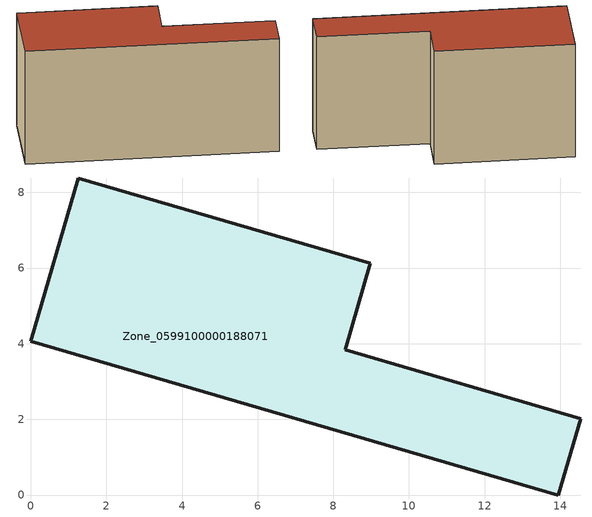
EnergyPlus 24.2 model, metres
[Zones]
Zone_0599100000188071
 floor ground (C_G): 0,4.07 1.25,8.38 8.98,6.13 8.31,3.84 14.54,2.02 13.94,0 z0
 wall outside (C_F): 1.25,8.38 0,4.07 13.94,0 14.54,2.02 8.31,3.84 8.98,6.13 1.25,8.38 z0:7.34
 roof outside (C_R): 0,4.07 13.94,0 14.54,2.02 8.31,3.84 8.98,6.13 1.25,8.38 z7.34
[BUILDING]
Pand.0599100000188071: North Axis=0; Terrain=City; Loads Convergence Tolerance Value=0.04; Temperature Convergence Tolerance Value=0.4; Solar Distribution=FullExterior; Maximum Number of Warmup Days=25; Minimum Number of Warmup Days=1
[Site:Location]
Rotterdam.The.Hague.AP_ZH_NLD Design_Conditions: Latitude=51.96; Longitude=4.45; Time Zone=1; Elevation=-4.5
[SITE:GROUNDTEMPERATURE:BUILDINGSURFACE]
18, 18, 18, 18, 18, 18, 18, 18, 18, 18, 18, 18
[MATERIAL] Thermal Absorptance=0.9; Solar Absorptance=0.7; Visible Absorptance=0.7
Name | Roughness | Thickness | Conductivity | Density | Specific Heat
G.TI.1946 | MediumSmooth | 0.15 | 1 | 540 | 1210
F.TI.1946 | Rough | 0.3 | 0.857143 | 1920 | 840
R.TI.1946 | MediumRough | 0.2 | 0.1 | 1500 | 1000
[CONSTRUCTION]
C_G: G.TI.1946
C_F: F.TI.1946
C_R: R.TI.1946
[ZONE]
Zone_0599100000188071: Type=1; Multiplier=1; Ceiling Height=Autocalculate; Volume=Autocalculate; Floor Area=autocalculate; Part of Total Floor Area=Yes
[ZONEINFILTRATION:DESIGNFLOWRATE]
Infil_Zone_0599100000188071: Zone or ZoneList or Space or SpaceList=Zone_0599100000188071; Schedule=AlwaysOn; Design Flow Rate Calculation Method=Flow/Area; Flow Rate per Floor Area=0.003; Constant Term Coefficient=1; Temperature Term Coefficient=0; Velocity Term Coefficient=0; Velocity Squared Term Coefficient=0
[HVACTEMPLATE:ZONE:IDEALLOADSAIRSYSTEM]
Zone_0599100000188071: Maximum Heating Supply Air Temperature=50; Minimum Cooling Supply Air Temperature=13; Maximum Heating Supply Air Humidity Ratio=0.0156; Minimum Cooling Supply Air Humidity Ratio=0.0077; Heating Limit=NoLimit; Cooling Limit=NoLimit; Dehumidification Control Type=ConstantSensibleHeatRatio; Cooling Sensible Heat Ratio=0.7; Dehumidification Setpoint=60; Humidification Control Type=None; Humidification Setpoint=30; Outdoor Air Method=None; Outdoor Air Flow Rate per Person=0.00944; Outdoor Air Flow Rate per Zone Floor Area=0; Outdoor Air Flow Rate per Zone=0; Demand Controlled Ventilation Type=None; Outdoor Air Economizer Type=NoEconomizer; Heat Recovery Type=None; Sensible Heat Recovery Effectiveness=0.7; Latent Heat Recovery Effectiveness=0.65
[ZONECONTROL:THERMOSTAT]
ThermostatControl_Zone_0599100000188071: Zone or ZoneList=Zone_0599100000188071; Control Type Schedule=DualSetpointControlType; Control 1=Thermostat_Zone_0599100000188071; Temperature Difference Between Cutout And Setpoint=0
[THERMOSTATSETPOINT:DUALSETPOINT]
Thermostat_Zone_0599100000188071: Heating Setpoint Temperature Schedule=HeatingSetpoint_Zone_0599100000188071; Cooling Setpoint Temperature Schedule=CoolingSetpoint_Zone_0599100000188071
[SCHEDULE:COMPACT]
HeatingSetpoint_Zone_0599100000188071: Through: 12/31, For: AllDays, Until: 24:00, 21
CoolingSetpoint_Zone_0599100000188071: Through: 12/31, For: AllDays, Until: 24:00, 24
DualSetpointControlType: Through: 12/31, For: AllDays, Until: 24:00, 4
AlwaysOn: Through: 12/31, For: AllDays, Until: 24:00, 1
